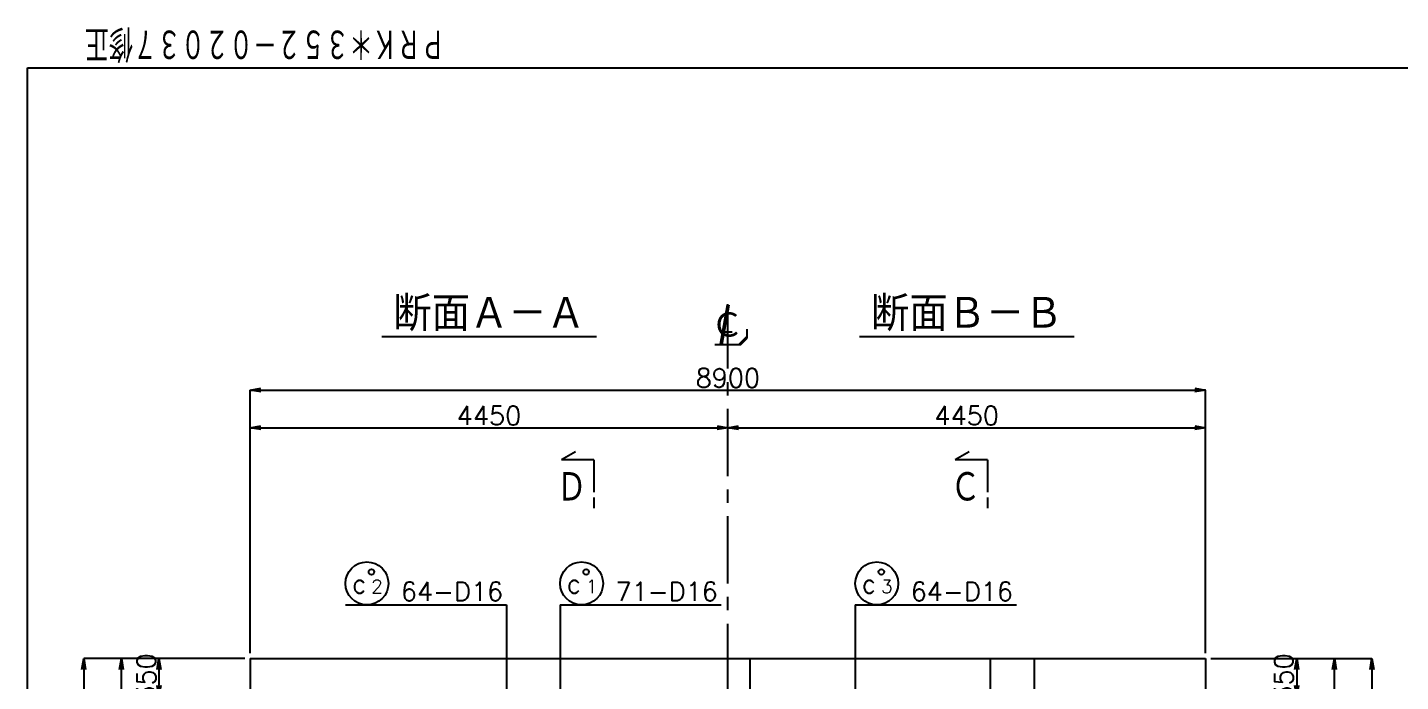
# Model space of a CAD drawing. Header units: millimetres. Extents: x -19525 to 20025, y -14225 to 14225.
# Drawn here: x -19525 to -6733, y 8137 to 14225 of the extents above; entities that cross this region are included whole.
import ezdxf

# ---------------------------------------------------------------- set-up
doc = ezdxf.new("R2010")
doc.units = ezdxf.units.MM
doc.header["$PDMODE"] = 35
doc.linetypes.add('CENTER', pattern=[2, 1.25, -0.25, 0.25, -0.25])
doc.linetypes.add('HIDDEN2', pattern=[4.7625, 3.175, -1.5875])
for name, color, linetype in [('DIM-01', 2, 'Continuous'), ('DIM-02', 2, 'Continuous'), ('GAIKEI-01', 7, 'Continuous'), ('LAYER_15', 7, 'Continuous'), ('TEXT-01', 4, 'Continuous'), ('WAKU-01', 1, 'Continuous')]:
    doc.layers.add(name, color=color, linetype=linetype)
doc.styles.add('MS明朝', font='MS Mincho.ttf')
doc.styles.get("Standard").update_dxf_attribs({"font": 'txt.shx', "bigfont": 'bigfont.shx'})
doc.dimstyles.get("Standard").update_dxf_attribs({"dimscale": 50, "dimtxt": 3.5, "dimasz": 2, "dimexe": 0, "dimexo": 1, "dimgap": 0.5, "dimtad": 1, "dimdec": 0, "dimzin": 0, "dimdsep": 46, "dimtxsty": 'Standard', "dimblk1": 'OPEN', "dimblk2": 'OPEN', "dimsah": 1, "dimcen": 0, "dimclrd": 2, "dimclre": 2, "dimclrt": 6, "dimaunit": 1, "dimadec": 0, "dimazin": 0, "dimtfac": 1, "dimtdec": 4, "dimtix": 1, "dimtofl": 0, "dimtmove": 2, "dimatfit": 3, "dimldrblk": 'OPEN', "dimfxl": 0, "dimtolj": 1, "dimtzin": 0, "dimarcsym": 0})

# ---------------------------------------------------------------- blocks, each defined once
blk = doc.blocks.new('_OPEN')
at = {"color": 0, "linetype": 'ByBlock'}
for p, q in [((-1, 0.17), (0, 0)), ((0, 0), (-1, -0.17)), ((0, 0), (-1, 0))]:
    blk.add_line(p, q, dxfattribs=at)
blk = doc.blocks.new('*D3')
at = {"color": 2, "linetype": 'ByBlock'}
for p, q in [((-17450, 8400), (-17450, 10850)), ((-17350, 10850), (-8650, 10850)), ((-8550, 8400), (-8550, 10850))]:
    blk.add_line(p, q, dxfattribs=at)
at = {"layer": 'DEFPOINTS', "color": 0, "linetype": 'ByBlock'}
for p in [(-8550, 10850), (-17450, 8350), (-8550, 8350)]:
    blk.add_point(p, dxfattribs=at)
at = {"color": 2, "linetype": 'ByBlock', "xscale": 100, "yscale": 100, "zscale": 100, "rotation": 180}
blk.add_blockref('_OPEN', (-17450, 10850), dxfattribs=at)
at = {"color": 2, "linetype": 'ByBlock', "xscale": 100, "yscale": 100, "zscale": 100}
blk.add_blockref('_OPEN', (-8550, 10850), dxfattribs=at)
at = {"color": 6, "linetype": 'ByBlock', "insert": (-13000, 10962.5), "char_height": 175, "attachment_point": 5}
blk.add_mtext('\\A1;8900', dxfattribs=at)
blk = doc.blocks.new('*D5')
at = {"color": 2, "linetype": 'ByBlock'}
blk.add_line((-17350, 10500), (-13100, 10500), dxfattribs=at)
at = {"layer": 'DEFPOINTS', "color": 0, "linetype": 'ByBlock'}
for p in [(-13000, 10500), (-17450, 8350), (-13000, 8350)]:
    blk.add_point(p, dxfattribs=at)
at = {"color": 2, "linetype": 'ByBlock', "xscale": 100, "yscale": 100, "zscale": 100, "rotation": 180}
blk.add_blockref('_OPEN', (-17450, 10500), dxfattribs=at)
at = {"color": 2, "linetype": 'ByBlock', "xscale": 100, "yscale": 100, "zscale": 100}
blk.add_blockref('_OPEN', (-13000, 10500), dxfattribs=at)
at = {"color": 6, "linetype": 'ByBlock', "insert": (-15225, 10612.5), "char_height": 175, "attachment_point": 5}
blk.add_mtext('\\A1;4450', dxfattribs=at)
blk = doc.blocks.new('*D6')
at = {"color": 2, "linetype": 'ByBlock'}
blk.add_line((-12900, 10500), (-8650, 10500), dxfattribs=at)
at = {"layer": 'DEFPOINTS', "color": 0, "linetype": 'ByBlock'}
for p in [(-8550, 10500), (-13000, 8350), (-8550, 8350)]:
    blk.add_point(p, dxfattribs=at)
at = {"color": 2, "linetype": 'ByBlock', "xscale": 100, "yscale": 100, "zscale": 100, "rotation": 180}
blk.add_blockref('_OPEN', (-13000, 10500), dxfattribs=at)
at = {"color": 2, "linetype": 'ByBlock', "xscale": 100, "yscale": 100, "zscale": 100}
blk.add_blockref('_OPEN', (-8550, 10500), dxfattribs=at)
at = {"color": 6, "linetype": 'ByBlock', "insert": (-10775, 10612.5), "char_height": 175, "attachment_point": 5}
blk.add_mtext('\\A1;4450', dxfattribs=at)
blk = doc.blocks.new('*D11')
at = {"color": 2, "linetype": 'ByBlock'}
for p, q in [((-17500, 8350), (-19000, 8350)), ((-19000, 8250), (-19000, -1350)), ((-17300, -1450), (-19000, -1450))]:
    blk.add_line(p, q, dxfattribs=at)
at = {"layer": 'DEFPOINTS', "color": 0, "linetype": 'ByBlock'}
for p in [(-17450, 8350), (-19000, -1450), (-17250, -1450)]:
    blk.add_point(p, dxfattribs=at)
at = {"color": 2, "linetype": 'ByBlock', "xscale": 100, "yscale": 100, "zscale": 100}
for p, rotation in [((-19000, 8350), 90.00000000000006), ((-19000, -1450), 270.0000000000001)]:
    blk.add_blockref('_OPEN', p, dxfattribs=dict(at, rotation=rotation))
at = {"color": 6, "linetype": 'ByBlock', "insert": (-19112.5, 3450), "char_height": 175, "attachment_point": 5, "rotation": 90}
blk.add_mtext('\\A1;9800', dxfattribs=at)
blk = doc.blocks.new('*D15')
at = {"color": 2, "linetype": 'ByBlock'}
for p, q in [((-8500, 8350), (-7000, 8350)), ((-7000, 8250), (-7000, -1350)), ((-8700, -1450), (-7000, -1450))]:
    blk.add_line(p, q, dxfattribs=at)
at = {"layer": 'DEFPOINTS', "color": 0, "linetype": 'ByBlock'}
for p in [(-8550, 8350), (-8750, -1450), (-7000, -1450)]:
    blk.add_point(p, dxfattribs=at)
at = {"color": 2, "linetype": 'ByBlock', "xscale": 100, "yscale": 100, "zscale": 100}
for p, rotation in [((-7000, 8350), 90.00000000000006), ((-7000, -1450), 270.0000000000001)]:
    blk.add_blockref('_OPEN', p, dxfattribs=dict(at, rotation=rotation))
at = {"color": 6, "linetype": 'ByBlock', "insert": (-7112.5, 3450), "char_height": 175, "attachment_point": 5, "rotation": 90}
blk.add_mtext('\\A1;9800', dxfattribs=at)
blk = doc.blocks.new('*D52')
at = {"color": 2, "linetype": 'ByBlock'}
blk.add_line((-18650, 6950), (-18650, 8250), dxfattribs=at)
at = {"layer": 'DEFPOINTS', "color": 0, "linetype": 'ByBlock'}
for p in [(-18650, 8350), (-17450, 8350), (-17450, 6850)]:
    blk.add_point(p, dxfattribs=at)
at = {"color": 2, "linetype": 'ByBlock', "xscale": 100, "yscale": 100, "zscale": 100}
for p, rotation in [((-18650, 8350), 90.00000000000006), ((-18650, 6850), 270.0000000000001)]:
    blk.add_blockref('_OPEN', p, dxfattribs=dict(at, rotation=rotation))
at = {"color": 6, "linetype": 'ByBlock', "insert": (-18762.5, 7600), "char_height": 175, "attachment_point": 5, "rotation": 90}
blk.add_mtext('\\A1;1500', dxfattribs=at)
blk = doc.blocks.new('*D56')
at = {"color": 2, "linetype": 'ByBlock'}
blk.add_line((-7350, 6950), (-7350, 8250), dxfattribs=at)
at = {"layer": 'DEFPOINTS', "color": 0, "linetype": 'ByBlock'}
for p in [(-8550, 8350), (-7350, 8350), (-8550, 6850)]:
    blk.add_point(p, dxfattribs=at)
at = {"color": 2, "linetype": 'ByBlock', "xscale": 100, "yscale": 100, "zscale": 100}
for p, rotation in [((-7350, 8350), 90.00000000000006), ((-7350, 6850), 270.0000000000001)]:
    blk.add_blockref('_OPEN', p, dxfattribs=dict(at, rotation=rotation))
at = {"color": 6, "linetype": 'ByBlock', "insert": (-7462.5, 7600), "char_height": 175, "attachment_point": 5, "rotation": 90}
blk.add_mtext('\\A1;1500', dxfattribs=at)
blk = doc.blocks.new('*D72')
at = {"color": 2, "linetype": 'ByBlock'}
blk.add_line((-18300, 8250), (-18300, 8100), dxfattribs=at)
at = {"layer": 'DEFPOINTS', "color": 0, "linetype": 'ByBlock'}
for p in [(-17450, 8350), (-18300, 8000), (-17450, 8000)]:
    blk.add_point(p, dxfattribs=at)
at = {"color": 2, "linetype": 'ByBlock', "xscale": 100, "yscale": 100, "zscale": 100}
for p, rotation in [((-18300, 8350), 90.00000000000006), ((-18300, 8000), 270.0000000000001)]:
    blk.add_blockref('_OPEN', p, dxfattribs=dict(at, rotation=rotation))
at = {"color": 6, "linetype": 'ByBlock', "insert": (-18418, 8175), "char_height": 175, "attachment_point": 5, "rotation": 90}
blk.add_mtext('\\A1;350', dxfattribs=at)
blk = doc.blocks.new('*D77')
at = {"color": 2, "linetype": 'ByBlock'}
blk.add_line((-7700, 8250), (-7700, 8100), dxfattribs=at)
at = {"layer": 'DEFPOINTS', "color": 0, "linetype": 'ByBlock'}
for p in [(-8550, 8350), (-8550, 8000), (-7700, 8000)]:
    blk.add_point(p, dxfattribs=at)
at = {"color": 2, "linetype": 'ByBlock', "xscale": 100, "yscale": 100, "zscale": 100}
for p, rotation in [((-7700, 8350), 90.00000000000006), ((-7700, 8000), 270.0000000000001)]:
    blk.add_blockref('_OPEN', p, dxfattribs=dict(at, rotation=rotation))
at = {"color": 6, "linetype": 'ByBlock', "insert": (-7821, 8175), "char_height": 175, "attachment_point": 5, "rotation": 90}
blk.add_mtext('\\A1;350', dxfattribs=at)

msp = doc.modelspace()

# ---------------------------------------------------------------- linework, layer by layer
at = {"layer": 'DIM-02', "color": 6}
for p, q in [((-13007.5, 11641.6), (-13072.2, 11275)), ((-13007.5, 11641.6), (-13072.2, 11275)), ((-13007.5, 11641.6), (-13072.2, 11275)), ((-13007.5, 11641.6), (-13072.2, 11275)), ((-12992.1, 11641.6), (-13056.7, 11275)), ((-12992.1, 11641.6), (-13056.7, 11275)), ((-13034.3, 11391.6), (-12960, 11391.6)), ((-13034.3, 11391.6), (-12960, 11391.6)), ((-12823.6, 11416.8), (-12823.6, 11330.3)), ((-12823.6, 11416.8), (-12823.6, 11330.3)), ((-13121, 11275), (-12879, 11275)), ((-13121, 11275), (-12879, 11275)), ((-12897.2, 11275), (-12823.6, 11348.5)), ((-12897.2, 11275), (-12823.6, 11348.5)), ((-12879, 11275), (-12823.6, 11330.3)), ((-12879, 11275), (-12823.6, 11330.3))]:
    msp.add_line(p, q, dxfattribs=at)
at = {"layer": 'DIM-02'}
for p, q in [((-16562.5, 8850), (-15062.5, 8850)), ((-14562.5, 8850), (-13062.5, 8850)), ((-11812.5, 8850), (-10312.5, 8850))]:
    msp.add_line(p, q, dxfattribs=at)
at = {"layer": 'DIM-02', "ltscale": 100}
for p, q in [((-15062.5, 8850), (-15062.5, -2980)), ((-14562.5, 8850), (-14562.5, -2950)), ((-11812.5, 8850), (-11812.5, -2950))]:
    msp.add_line(p, q, dxfattribs=at)
at = {"layer": 'DIM-02'}
for centre in [(-16362.5, 9050), (-14362.5, 9050), (-11612.5, 9050)]:
    msp.add_circle(centre, 200, dxfattribs=at)
at = {"layer": 'DIM-02', "color": 6}
for centre in [(-16320.4, 9156.7), (-14320.4, 9156.7), (-11570.4, 9156.7)]:
    msp.add_circle(centre, 25, dxfattribs=at)
at = {"layer": 'GAIKEI-01', "color": 2, "linetype": 'CENTER', "ltscale": 500}
msp.add_line((-13000, -4950), (-13000, 11650), dxfattribs=at)
at = {"layer": 'GAIKEI-01', "ltscale": 100}
for p, q in [((-17450, 8350), (-8550, 8350)), ((-17450, 8350), (-17450, 6850)), ((-8550, 8350), (-8550, 6850))]:
    msp.add_line(p, q, dxfattribs=at)
at = {"layer": 'GAIKEI-01', "linetype": 'HIDDEN2', "ltscale": 100}
for p, q in [((-12795, 8350), (-12795, 7020)), ((-10555, 8350), (-10555, 7020)), ((-10145, 8350), (-10145, 7020))]:
    msp.add_line(p, q, dxfattribs=at)
at = {"layer": 'TEXT-01', "color": 4}
for p, q in [((-16225, 11350), (-14225, 11350)), ((-11775, 11350), (-9775, 11350)), ((-14420.1, 10275), (-14550, 10200)), ((-10752.1, 10275), (-10882, 10200)), ((-14250, 10200), (-14550, 10200)), ((-14250, 10200), (-14250, 9900)), ((-10582, 10200), (-10882, 10200)), ((-10582, 10200), (-10582, 9900)), ((-14250, 9850), (-14250, 9750)), ((-10582, 9850), (-10582, 9750))]:
    msp.add_line(p, q, dxfattribs=at)
at = {"layer": 'WAKU-01'}
for p, q in [((-19525, 13850), (20025, 13850)), ((-19525, -13850), (-19525, 13850))]:
    msp.add_line(p, q, dxfattribs=at)

# ---------------------------------------------------------------- texts
at = {"layer": 'DIM-02', "color": 6, "style": 'MS明朝'}
msp.add_text('Ｃ', height=225, dxfattribs=at).set_placement((-13159.7, 11347.6))
at = {"layer": 'DIM-02', "color": 6}
for s, height, p in [('2', 125, (-16322.3, 8960)), ('1', 125, (-14322.3, 8960)), ('3', 125, (-11572.3, 8960)), ('c', 175, (-16502.3, 8960)), ('64-D16', 175, (-16046.3, 8888.4)), ('c', 175, (-14502.3, 8960)), ('71-D16', 175, (-14046.3, 8888.4)), ('c', 175, (-11752.3, 8960)), ('64-D16', 175, (-11296.3, 8888.4))]:
    msp.add_text(s, height=height, dxfattribs=at).set_placement(p)
at = {"layer": 'LAYER_15', "color": 4, "width": 0.678}
msp.add_text('\u3000ＰＲＫ＊３５２－０２０３７修正', height=300, rotation=180, dxfattribs=at).set_placement((-15410, 14225))
at = {"layer": 'TEXT-01', "color": 4}
for s, p in [('断面Ａ－Ａ', (-16117.4, 11400)), ('断面Ｂ－Ｂ', (-11667.4, 11400))]:
    msp.add_text(s, height=325, dxfattribs=at).set_placement(p)
at = {"layer": 'TEXT-01', "color": 4, "width": 0.8475}
for s, p in [('Ｄ', (-14595, 9793.4)), ('Ｃ', (-10927, 9793.4))]:
    msp.add_text(s, height=300, dxfattribs=at).set_placement(p)

# ---------------------------------------------------------------- dimensions: what is measured, and where the dimension line sits
at = {"layer": 'DIM-01'}
for base, p1, p2, angle, override, picture, middle in [((-8550, 10850), (-17450, 8350), (-8550, 8350), 0, {"dimblk1": 'OPEN', "dimblk2": 'OPEN'}, '*D3', (-13000, 10962.5)), ((-13000, 10500), (-17450, 8350), (-13000, 8350), 0, {"dimblk1": 'OPEN', "dimblk2": 'OPEN', "dimse1": 1, "dimse2": 1}, '*D5', (-15225, 10612.5)), ((-8550, 10500), (-13000, 8350), (-8550, 8350), 0, {"dimblk1": 'OPEN', "dimblk2": 'OPEN', "dimse1": 1, "dimse2": 1}, '*D6', (-10775, 10612.5)), ((-19000, -1450), (-17450, 8350), (-17250, -1450), 90, {"dimblk1": 'OPEN', "dimblk2": 'OPEN'}, '*D11', (-19112.5, 3450)), ((-18650, 8350), (-17450, 6850), (-17450, 8350), 90, {"dimblk1": 'OPEN', "dimblk2": 'OPEN', "dimse1": 1, "dimse2": 1}, '*D52', (-18762.5, 7600)), ((-7000, -1450), (-8550, 8350), (-8750, -1450), 270, {"dimblk1": 'OPEN', "dimblk2": 'OPEN'}, '*D15', (-7112.5, 3450)), ((-7350, 8350), (-8550, 6850), (-8550, 8350), 270, {"dimblk1": 'OPEN', "dimblk2": 'OPEN', "dimse1": 1, "dimse2": 1}, '*D56', (-7462.5, 7600))]:
    dim = msp.add_linear_dim(base=base, p1=p1, p2=p2, angle=angle, dimstyle='Standard', override=override, dxfattribs=at)
    dim.commit()
    dim.dimension.update_dxf_attribs({"geometry": picture, "text_midpoint": middle})
for base, p1, p2, angle, picture, middle in [((-18300, 8000), (-17450, 8350), (-17450, 8000), 90, '*D72', (-18418, 8175)), ((-7700, 8000), (-8550, 8350), (-8550, 8000), 270, '*D77', (-7820.8, 8175))]:
    dim = msp.add_linear_dim(base=base, p1=p1, p2=p2, angle=angle, dimstyle='Standard', override={"dimblk1": 'OPEN', "dimblk2": 'OPEN', "dimse1": 1, "dimse2": 1}, dxfattribs=at)
    dim.commit()
    dim.dimension.update_dxf_attribs({"geometry": picture, "text_midpoint": middle, "dimtype": 160})

doc.saveas('drawing.dxf')
